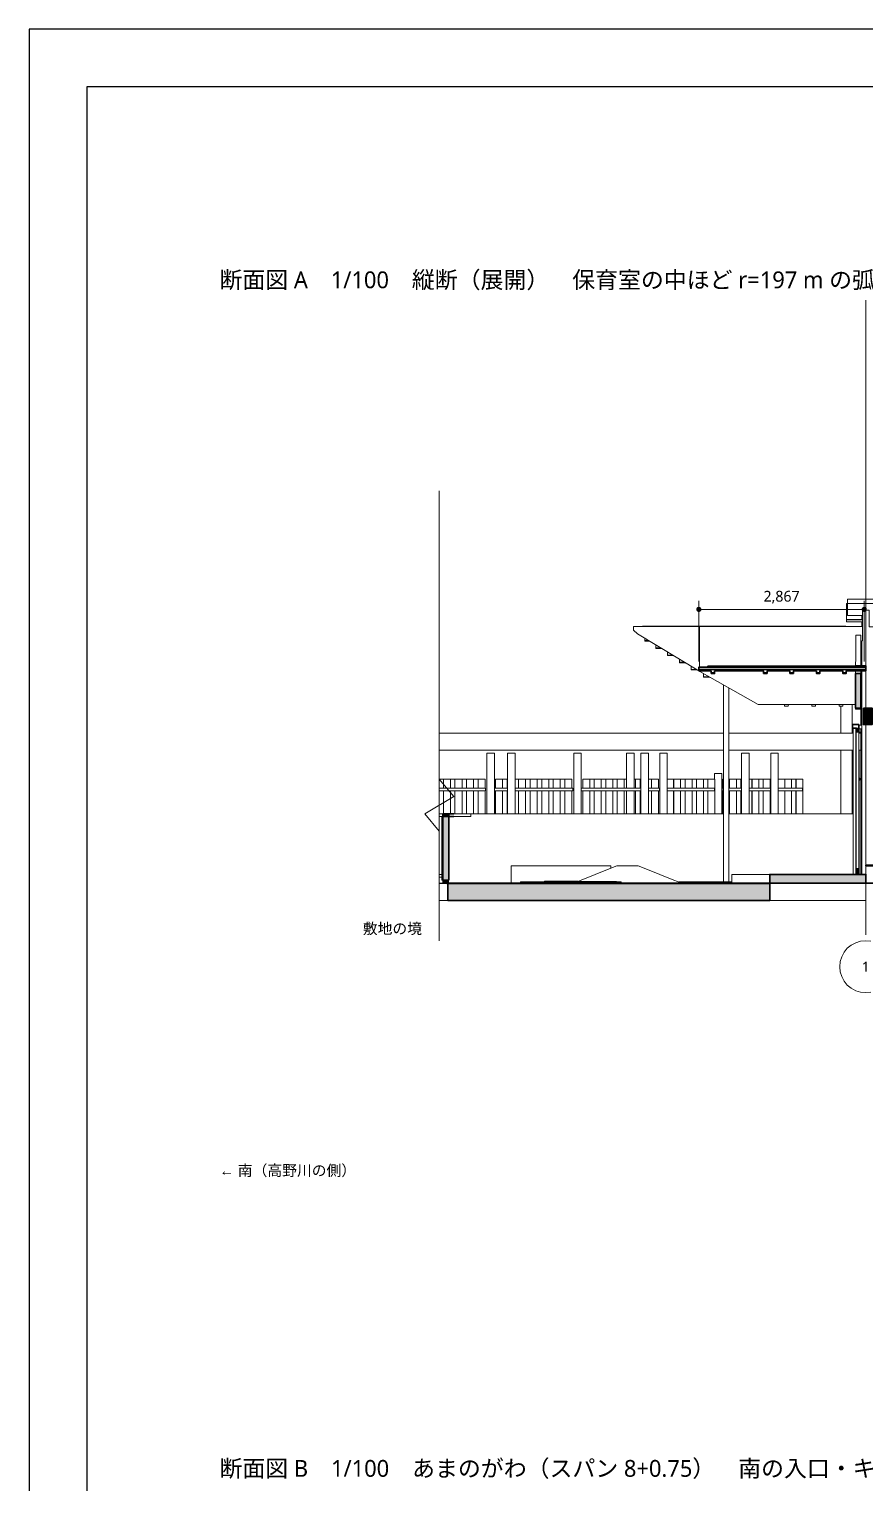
# Model space of a CAD drawing. Header units: millimetres. Extents: x 0 to 153524, y 0 to 59400.
# Drawn here: x 0 to 14504, y 34185 to 59400 of the extents above; entities that cross this region are included whole.
import ezdxf

# ---------------------------------------------------------------- set-up
doc = ezdxf.new("R2010")
doc.units = ezdxf.units.MM
doc.linetypes.add('DASHDOT', pattern=[3.556, 2.54, -0.508, 0, -0.508])
for name, color, linetype, lineweight in [('01_切断（構造・壁）', 7, 'Continuous', 35), ('05_断熱（仮）', 2, 'Continuous', 9), ('10_見えがかり', 7, 'Continuous', 13), ('12_見えがかり（ガラス）', 5, 'Continuous', 9), ('40_通り芯', 1, 'DASHDOT', 9), ('41_通り芯の符号', 1, 'Continuous', 13), ('50_寸法', 3, 'Continuous', 9), ('80_図名・縮尺・方位', 7, 'Continuous', 18), ('90_図枠', 7, 'Continuous', 25)]:
    doc.layers.add(name, color=color, linetype=linetype, lineweight=lineweight)
doc.styles.add('JP', font='NotoSansCJKjp-Regular.otf')

msp = doc.modelspace()

# ---------------------------------------------------------------- hatches: boundary and pattern name
at = {"layer": '01_切断（構造・壁）'}
for points in [[(11765, 48342), (11765, 48359), (12254, 48360), (13204, 48361), (14320, 48362), (14320, 48362), (14504, 48362), (14504, 48353), (14504, 48342), (14320, 48342), (13204, 48341), (12254, 48340), (11765, 48339), (11765, 48339)], [(14324, 48233), (14344, 48233), (14414, 48233), (14414, 47633), (14360, 47633), (14324, 47633)], [(14460, 47631), (14462, 47631), (14475, 47631), (14475, 47373), (14475, 47345), (14474, 47345), (14460, 47345), (14460, 47373)], [(14475, 47358), (14475, 47631), (14475, 47631), (14475, 47631), (14509, 47631), (14509, 47631), (14509, 47631), (14520, 47631), (14520, 47631), (14611, 47631), (14611, 47358), (14611, 47345), (14600, 47345), (14511, 47345), (14475, 47345), (14475, 47345)], [(14379, 47274), (14379, 47220), (14375, 47220), (14336, 47220), (14336, 47274), (14336, 47280), (14340, 47280), (14379, 47280)], [(7170, 45755), (7170, 45755), (7171, 45755), (7172, 45755), (7173, 45755), (7173, 45755), (7179, 45755), (7184, 45755), (7189, 45755), (7193, 45755), (7197, 45755), (7201, 45755), (7204, 45755), (7207, 45755), (7210, 45755), (7213, 45755), (7215, 45755), (7217, 45755), (7220, 45755), (7222, 45755), (7225, 45755), (7228, 45755), (7232, 45755), (7236, 45755), (7241, 45755), (7247, 45755), (7255, 45755), (7264, 45755), (7274, 45755), (7274, 44802), (7274, 44650), (7264, 44650), (7255, 44650), (7247, 44650), (7241, 44650), (7236, 44650), (7232, 44650), (7228, 44650), (7225, 44650), (7222, 44650), (7220, 44650), (7217, 44650), (7215, 44650), (7213, 44650), (7210, 44650), (7207, 44650), (7204, 44650), (7201, 44650), (7197, 44650), (7193, 44650), (7189, 44650), (7184, 44650), (7179, 44650), (7173, 44650), (7173, 44650), (7172, 44650), (7171, 44650), (7170, 44650), (7170, 44650), (7170, 44668), (7170, 44668)], [(7171, 45800), (7179, 45800), (7205, 45800), (7231, 45800), (7256, 45800), (7275, 45800), (7275, 45784), (7275, 45755), (7256, 45755), (7231, 45755), (7205, 45755), (7179, 45755), (7171, 45755), (7171, 45769)], [(14504, 44902), (14504, 44908), (14504, 44910), (14506, 44910), (15050, 44910), (15050, 44910), (15596, 44910), (15596, 44910), (17386, 44910), (17388, 44910), (17388, 44908), (17388, 44902), (17388, 44900), (17386, 44900), (15596, 44900), (15596, 44900), (15050, 44900), (15050, 44900), (15050, 44900), (15050, 44900), (14506, 44900), (14504, 44900)], [(7182, 44650), (7183, 44650), (7184, 44650), (7186, 44650), (7187, 44650), (7187, 44650), (7191, 44650), (7195, 44650), (7199, 44650), (7202, 44650), (7205, 44650), (7207, 44650), (7210, 44650), (7212, 44650), (7214, 44650), (7216, 44650), (7218, 44650), (7220, 44650), (7221, 44650), (7223, 44650), (7225, 44650), (7227, 44650), (7229, 44650), (7232, 44650), (7236, 44650), (7240, 44650), (7245, 44650), (7251, 44650), (7260, 44650), (7260, 44650), (7260, 44650), (7260, 44650), (7260, 44650), (7260, 44650), (7260, 44650), (7260, 44650), (7261, 44650), (7261, 44650), (7262, 44650), (7262, 44636), (7262, 44600), (7261, 44600), (7261, 44600), (7260, 44600), (7260, 44600), (7260, 44600), (7260, 44600), (7260, 44600), (7260, 44600), (7260, 44600), (7260, 44600), (7251, 44600), (7245, 44600), (7240, 44600), (7236, 44600), (7232, 44600), (7229, 44600), (7227, 44600), (7225, 44600), (7223, 44600), (7221, 44600), (7220, 44600), (7218, 44600), (7216, 44600), (7214, 44600), (7212, 44600), (7210, 44600), (7207, 44600), (7205, 44600), (7202, 44600), (7199, 44600), (7195, 44600), (7191, 44600), (7187, 44600), (7187, 44600), (7186, 44600), (7184, 44600), (7183, 44600), (7182, 44600), (7182, 44621)], [(14470, 44600), (14435, 44600), (14400, 44600), (14366, 44600), (14366, 44600), (14331, 44600), (14296, 44600), (14296, 44600), (14261, 44600), (14226, 44600), (14190, 44600), (14154, 44600), (14154, 44600), (14118, 44600), (14118, 44600), (14082, 44600), (14045, 44600), (14045, 44600), (14008, 44600), (13971, 44600), (13933, 44600), (13895, 44600), (13856, 44600), (13816, 44600), (13776, 44600), (13776, 44600), (13735, 44600), (13694, 44600), (13652, 44600), (13609, 44600), (13565, 44600), (13520, 44600), (13474, 44600), (13427, 44600), (13379, 44600), (13329, 44600), (13279, 44600), (13226, 44600), (13173, 44600), (13117, 44600), (13060, 44600), (13001, 44600), (12940, 44600), (12876, 44600), (12838, 44600), (12838, 44663), (12838, 44750), (12875, 44750), (12938, 44750), (12998, 44750), (13056, 44750), (13112, 44750), (13166, 44750), (13219, 44750), (13270, 44750), (13320, 44750), (13368, 44750), (13416, 44750), (13462, 44750), (13507, 44750), (13551, 44750), (13595, 44750), (13637, 44750), (13679, 44750), (13720, 44750), (13760, 44750), (13760, 44750), (13800, 44750), (13839, 44750), (13877, 44750), (13915, 44750), (13953, 44750), (13990, 44750), (14027, 44750), (14027, 44750), (14063, 44750), (14099, 44750), (14099, 44750), (14135, 44750), (14135, 44750), (14170, 44750), (14206, 44750), (14241, 44750), (14276, 44750), (14276, 44750), (14311, 44750), (14345, 44750), (14345, 44750), (14380, 44750), (14414, 44750), (14449, 44750), (14471, 44750), (14471, 44750), (14472, 44750), (14473, 44750), (14474, 44750), (14475, 44750), (14475, 44750), (14476, 44750), (14477, 44750), (14478, 44750), (14479, 44750), (14480, 44750), (14485, 44750), (14487, 44750), (14489, 44750), (14491, 44750), (14494, 44750), (14496, 44750), (14500, 44750), (14504, 44750), (14504, 44750), (14504, 44743), (14504, 44600), (14504, 44600), (14500, 44600), (14496, 44600), (14494, 44600), (14491, 44600), (14489, 44600), (14487, 44600), (14485, 44600), (14480, 44600), (14479, 44600), (14478, 44600), (14477, 44600), (14476, 44600), (14475, 44600), (14475, 44600), (14474, 44600), (14473, 44600), (14472, 44600), (14471, 44600), (14471, 44600)], [(14379, 44755), (14375, 44755), (14336, 44755), (14336, 44836), (14336, 44845), (14340, 44845), (14379, 44845), (14379, 44845)], [(7260, 44470), (7260, 44595), (8633, 44595), (9575, 44595), (12210, 44595), (12743, 44595), (12837, 44595), (12837, 44561), (12837, 44295), (12743, 44295), (12210, 44295), (9575, 44295), (8633, 44295), (7260, 44295)], [(7307, 44590), (7307, 44596), (7307, 44600), (8680, 44600), (12833, 44600), (12840, 44600), (12840, 44591), (12840, 44590), (12833, 44590), (8680, 44590)], [(9255, 44620), (9345, 44620), (9402, 44620), (9436, 44620), (9458, 44620), (9474, 44620), (9506, 44620), (9557, 44620), (9628, 44620), (9731, 44620), (9886, 44620), (10129, 44620), (10181, 44620), (10181, 44617), (10181, 44600), (10129, 44600), (9886, 44600), (9731, 44600), (9628, 44600), (9557, 44600), (9506, 44600), (9474, 44600), (9458, 44600), (9436, 44600), (9402, 44600), (9345, 44600), (9255, 44600), (9255, 44617)]]:
    msp.add_hatch(color=7, dxfattribs=at).paths.add_polyline_path(points)
at = {"layer": '05_断熱（仮）', "true_color": 0xf3d98b}
msp.add_hatch(color=8, dxfattribs=at).paths.add_polyline_path([(14500, 47370), (14500, 47606), (14509, 47606), (14520, 47606), (14586, 47606), (14586, 47370)])
at = {"layer": '50_寸法'}
for points in [[(11653, 49342), (11653, 49334), (11650, 49325), (11646, 49317), (11640, 49310), (11633, 49305), (11626, 49301), (11617, 49298), (11608, 49297), (11600, 49298), (11591, 49301), (11583, 49305), (11577, 49310), (11571, 49317), (11567, 49325), (11564, 49334), (11563, 49342), (11564, 49351), (11567, 49360), (11571, 49367), (11577, 49374), (11583, 49380), (11591, 49384), (11600, 49386), (11608, 49387), (11617, 49386), (11626, 49384), (11633, 49380), (11640, 49374), (11646, 49367), (11650, 49360), (11653, 49351)], [(14520, 49342), (14519, 49334), (14517, 49325), (14513, 49317), (14507, 49310), (14500, 49305), (14493, 49301), (14484, 49298), (14475, 49297), (14467, 49298), (14458, 49301), (14450, 49305), (14443, 49310), (14438, 49317), (14434, 49325), (14431, 49334), (14430, 49342), (14431, 49351), (14434, 49360), (14438, 49367), (14443, 49374), (14450, 49380), (14458, 49384), (14467, 49386), (14475, 49387), (14484, 49386), (14493, 49384), (14500, 49380), (14507, 49374), (14513, 49367), (14517, 49360), (14519, 49351)]]:
    msp.add_hatch(color=7, dxfattribs=at).paths.add_polyline_path(points)

# ---------------------------------------------------------------- linework, layer by layer
at = {"layer": '01_切断（構造・壁）'}
for points in [[(11820, 48230), (11820, 48273), (11820, 48275), (11622, 48275), (11610, 48275), (11609, 48275), (11608, 48338), (11608, 48339), (11609, 48339), (11622, 48339), (12179, 48340), (13482, 48341), (14504, 48342), (14504, 48307), (14504, 48278), (14164, 48278), (14164, 48253), (14164, 48233), (14138, 48233), (14104, 48233), (14104, 48258), (14104, 48278), (13706, 48278), (13706, 48253), (13706, 48233), (13680, 48233), (13646, 48233), (13646, 48257), (13646, 48277), (13481, 48277), (13248, 48277), (13248, 48253), (13248, 48232), (13222, 48232), (13188, 48232), (13188, 48257), (13188, 48277), (12791, 48276), (12791, 48251), (12791, 48232), (12766, 48232), (12766, 48232), (12731, 48232), (12731, 48258), (12731, 48276), (12180, 48276), (11880, 48275), (11880, 48234), (11880, 48230), (11875, 48230), (11820, 48230)], [(11610, 48299), (11622, 48299), (12179, 48300), (13482, 48301), (14503, 48302)], [(11765, 48342), (11765, 48359), (12254, 48360), (13204, 48361), (14320, 48362), (14320, 48362), (14504, 48362), (14504, 48353), (14504, 48342), (14320, 48342), (13204, 48341), (12254, 48340), (11765, 48339), (11765, 48339), (11765, 48342)], [(11821, 48242), (11879, 48242)], [(12732, 48243), (12790, 48243)], [(13189, 48244), (13247, 48244)], [(13647, 48244), (13705, 48245)], [(14105, 48245), (14163, 48245)], [(14324, 48233), (14344, 48233), (14414, 48233), (14414, 47633), (14360, 47633), (14324, 47633), (14324, 48233)], [(14460, 47631), (14462, 47631), (14475, 47631), (14475, 47373), (14475, 47345), (14474, 47345), (14460, 47345), (14460, 47373), (14460, 47631)], [(14475, 47358), (14475, 47631), (14475, 47631), (14475, 47631), (14509, 47631), (14509, 47631), (14509, 47631), (14520, 47631), (14520, 47631), (14611, 47631), (14611, 47358), (14611, 47345), (14600, 47345), (14511, 47345), (14475, 47345), (14475, 47345), (14475, 47358)], [(14336, 47281), (14336, 47285), (14303, 47285), (14273, 47285), (14273, 47328), (14273, 47345), (14351, 47345)], [(14379, 47274), (14379, 47220), (14375, 47220), (14336, 47220), (14336, 47274), (14336, 47280), (14340, 47280), (14379, 47280), (14379, 47274)], [(14351, 47345), (14380, 47345), (14380, 47302), (14380, 47285), (14379, 47285), (14379, 47281)], [(7170, 45755), (7170, 45755), (7171, 45755), (7172, 45755), (7173, 45755), (7173, 45755), (7179, 45755), (7184, 45755), (7189, 45755), (7193, 45755), (7197, 45755), (7201, 45755), (7204, 45755), (7207, 45755), (7210, 45755), (7213, 45755), (7215, 45755), (7217, 45755), (7220, 45755), (7222, 45755), (7225, 45755), (7228, 45755), (7232, 45755), (7236, 45755), (7241, 45755), (7247, 45755), (7255, 45755), (7264, 45755), (7274, 45755), (7274, 44802), (7274, 44650), (7264, 44650), (7255, 44650), (7247, 44650), (7241, 44650), (7236, 44650), (7232, 44650), (7228, 44650), (7225, 44650), (7222, 44650), (7220, 44650), (7217, 44650), (7215, 44650), (7213, 44650), (7210, 44650), (7207, 44650), (7204, 44650), (7201, 44650), (7197, 44650), (7193, 44650), (7189, 44650), (7184, 44650), (7179, 44650), (7173, 44650), (7173, 44650), (7172, 44650), (7171, 44650), (7170, 44650), (7170, 44650), (7170, 44668), (7170, 44668), (7170, 45755)], [(7171, 45800), (7179, 45800), (7205, 45800), (7231, 45800), (7256, 45800), (7275, 45800), (7275, 45784), (7275, 45755), (7256, 45755), (7231, 45755), (7205, 45755), (7179, 45755), (7171, 45755), (7171, 45769), (7171, 45800)], [(7277, 45800), (7278, 45800), (7281, 45800), (7291, 45800), (7306, 45800), (7307, 45800), (7311, 45800), (7315, 45800), (7320, 45800), (7325, 45800), (7325, 45800), (7329, 45800), (7334, 45800), (7339, 45800), (7343, 45800), (7343, 45800), (7348, 45800), (7353, 45800), (7357, 45800), (7362, 45800)], [(7277, 45755), (7278, 45755), (7281, 45755), (7291, 45755), (7306, 45755), (7307, 45755), (7311, 45755), (7315, 45755), (7320, 45755), (7325, 45755), (7325, 45755), (7329, 45755), (7334, 45755), (7339, 45755), (7343, 45755), (7343, 45755), (7348, 45755), (7353, 45755), (7357, 45755), (7362, 45755)], [(14504, 44902), (14504, 44908), (14504, 44910), (14506, 44910), (15050, 44910), (15050, 44910), (15596, 44910), (15596, 44910), (17386, 44910), (17388, 44910), (17388, 44908), (17388, 44902), (17388, 44900), (17386, 44900), (15596, 44900), (15596, 44900), (15050, 44900), (15050, 44900), (15050, 44900), (15050, 44900), (14506, 44900), (14504, 44900), (14504, 44902)], [(7182, 44650), (7183, 44650), (7184, 44650), (7186, 44650), (7187, 44650), (7187, 44650), (7191, 44650), (7195, 44650), (7199, 44650), (7202, 44650), (7205, 44650), (7207, 44650), (7210, 44650), (7212, 44650), (7214, 44650), (7216, 44650), (7218, 44650), (7220, 44650), (7221, 44650), (7223, 44650), (7225, 44650), (7227, 44650), (7229, 44650), (7232, 44650), (7236, 44650), (7240, 44650), (7245, 44650), (7251, 44650), (7260, 44650), (7260, 44650), (7260, 44650), (7260, 44650), (7260, 44650), (7260, 44650), (7260, 44650), (7260, 44650), (7261, 44650), (7261, 44650), (7262, 44650), (7262, 44636), (7262, 44600), (7261, 44600), (7261, 44600), (7260, 44600), (7260, 44600), (7260, 44600), (7260, 44600), (7260, 44600), (7260, 44600), (7260, 44600), (7260, 44600), (7251, 44600), (7245, 44600), (7240, 44600), (7236, 44600), (7232, 44600), (7229, 44600), (7227, 44600), (7225, 44600), (7223, 44600), (7221, 44600), (7220, 44600), (7218, 44600), (7216, 44600), (7214, 44600), (7212, 44600), (7210, 44600), (7207, 44600), (7205, 44600), (7202, 44600), (7199, 44600), (7195, 44600), (7191, 44600), (7187, 44600), (7187, 44600), (7186, 44600), (7184, 44600), (7183, 44600), (7182, 44600), (7182, 44621), (7182, 44650)], [(14470, 44600), (14435, 44600), (14400, 44600), (14366, 44600), (14366, 44600), (14331, 44600), (14296, 44600), (14296, 44600), (14261, 44600), (14226, 44600), (14190, 44600), (14154, 44600), (14154, 44600), (14118, 44600), (14118, 44600), (14082, 44600), (14045, 44600), (14045, 44600), (14008, 44600), (13971, 44600), (13933, 44600), (13895, 44600), (13856, 44600), (13816, 44600), (13776, 44600), (13776, 44600), (13735, 44600), (13694, 44600), (13652, 44600), (13609, 44600), (13565, 44600), (13520, 44600), (13474, 44600), (13427, 44600), (13379, 44600), (13329, 44600), (13279, 44600), (13226, 44600), (13173, 44600), (13117, 44600), (13060, 44600), (13001, 44600), (12940, 44600), (12876, 44600), (12838, 44600), (12838, 44663), (12838, 44750), (12875, 44750), (12938, 44750), (12998, 44750), (13056, 44750), (13112, 44750), (13166, 44750), (13219, 44750), (13270, 44750), (13320, 44750), (13368, 44750), (13416, 44750), (13462, 44750), (13507, 44750), (13551, 44750), (13595, 44750), (13637, 44750), (13679, 44750), (13720, 44750), (13760, 44750), (13760, 44750), (13800, 44750), (13839, 44750), (13877, 44750), (13915, 44750), (13953, 44750), (13990, 44750), (14027, 44750), (14027, 44750), (14063, 44750), (14099, 44750), (14099, 44750), (14135, 44750), (14135, 44750), (14170, 44750), (14206, 44750), (14241, 44750), (14276, 44750), (14276, 44750), (14311, 44750), (14345, 44750), (14345, 44750), (14380, 44750), (14414, 44750), (14449, 44750), (14471, 44750), (14471, 44750), (14472, 44750), (14473, 44750), (14474, 44750), (14475, 44750), (14475, 44750), (14476, 44750), (14477, 44750), (14478, 44750), (14479, 44750), (14480, 44750), (14485, 44750), (14487, 44750), (14489, 44750), (14491, 44750), (14494, 44750), (14496, 44750), (14500, 44750), (14504, 44750), (14504, 44750), (14504, 44743), (14504, 44600), (14504, 44600), (14500, 44600), (14496, 44600), (14494, 44600), (14491, 44600), (14489, 44600), (14487, 44600), (14485, 44600), (14480, 44600), (14479, 44600), (14478, 44600), (14477, 44600), (14476, 44600), (14475, 44600), (14475, 44600), (14474, 44600), (14473, 44600), (14472, 44600), (14471, 44600), (14471, 44600), (14470, 44600)], [(14379, 44755), (14375, 44755), (14336, 44755), (14336, 44836), (14336, 44845), (14340, 44845), (14379, 44845), (14379, 44845), (14379, 44755)], [(7240, 44600), (7305, 44600)], [(7305, 44590), (7240, 44590)], [(7260, 44470), (7260, 44595), (8633, 44595), (9575, 44595), (12210, 44595), (12743, 44595), (12837, 44595), (12837, 44561), (12837, 44295), (12743, 44295), (12210, 44295), (9575, 44295), (8633, 44295), (7260, 44295), (7260, 44470)], [(7307, 44590), (7307, 44596), (7307, 44600), (8680, 44600), (12833, 44600), (12840, 44600), (12840, 44591), (12840, 44590), (12833, 44590), (8680, 44590), (7307, 44590)], [(9255, 44620), (9345, 44620), (9402, 44620), (9436, 44620), (9458, 44620), (9474, 44620), (9506, 44620), (9557, 44620), (9628, 44620), (9731, 44620), (9886, 44620), (10129, 44620), (10181, 44620), (10181, 44617), (10181, 44600), (10129, 44600), (9886, 44600), (9731, 44600), (9628, 44600), (9557, 44600), (9506, 44600), (9474, 44600), (9458, 44600), (9436, 44600), (9402, 44600), (9345, 44600), (9255, 44600), (9255, 44617), (9255, 44620)], [(9500, 44600), (78500, 44600)]]:
    msp.add_lwpolyline(points, dxfattribs=at)
at = {"layer": '10_見えがかり'}
for points in [[(7110, 43600), (7110, 44600), (7110, 45500), (6860, 45800), (7360, 46100), (7110, 46400), (7110, 51400)], [(14187, 49453), (14187, 49522), (34665, 49522), (34665, 49496), (38272, 49496), (41880, 49496)], [(14444, 49236), (14187, 49236), (14187, 49237), (14187, 49238), (14187, 49238), (14187, 49239), (14187, 49240), (14187, 49244), (14187, 49252), (14187, 49261), (14187, 49270), (14187, 49278), (14187, 49287), (14187, 49296), (14187, 49304), (14187, 49313), (14187, 49322), (14187, 49330), (14187, 49339), (14187, 49348), (14187, 49356), (14187, 49365), (14187, 49372), (14187, 49374), (14187, 49382), (14187, 49391), (14187, 49400), (14187, 49408), (14187, 49417), (14187, 49426), (14187, 49434), (14187, 49443), (14187, 49453), (14187, 49453)], [(14168, 49167), (14168, 49170), (14444, 49170)], [(14431, 49221), (14431, 49228), (14431, 49234)], [(14431, 49219), (14444, 49219)], [(14431, 49203), (14431, 49210), (14431, 49219)], [(14431, 49172), (14431, 49192), (14431, 49193), (14431, 49201), (14444, 49201)], [(14432, 48800), (14446, 48800), (14446, 49188), (14446, 49331), (14562, 49331), (14563, 49188), (14563, 49038), (15203, 49038), (15657, 49181), (34541, 49181), (34541, 49038), (46072, 49038), (46072, 49181), (69281, 49181), (69281, 48364)], [(11607, 48276), (10543, 48921), (10474, 48982), (10474, 49046), (11622, 49045), (11622, 48982), (11622, 48341)], [(10633, 49054), (11620, 49053)], [(10633, 49048), (10633, 49054)], [(11622, 49048), (11622, 49053), (14158, 49054)], [(11624, 49045), (14444, 49046)], [(14158, 49054), (14158, 49048)], [(14444, 49127), (14168, 49127), (14168, 49167)], [(14431, 49048), (14431, 49125)], [(10670, 48792), (10670, 48804), (10672, 48804), (10736, 48802)], [(10757, 48789), (10670, 48792)], [(10671, 48806), (10671, 48841)], [(10862, 48667), (10862, 48679), (10864, 48679), (10943, 48676)], [(10964, 48664), (10862, 48667)], [(10863, 48681), (10863, 48725)], [(14326, 48364), (14326, 48408), (14327, 48462), (14327, 48516), (14328, 48570), (14328, 48624), (14329, 48678), (14330, 48732), (14330, 48787), (14331, 48841), (14331, 48895), (14418, 48895), (14418, 48730), (14418, 48730), (14418, 48728), (14418, 48724), (14418, 48715), (14418, 48703), (14418, 48687), (14418, 48668), (14418, 48647), (14418, 48623), (14418, 48597), (14418, 48571), (14418, 48545), (14418, 48520), (14418, 48495), (14418, 48469), (14418, 48443), (14418, 48417), (14418, 48393), (14418, 48373), (14418, 48364)], [(14432, 48364), (14432, 48800)], [(11064, 48542), (11064, 48554), (11066, 48554), (11150, 48551)], [(11171, 48538), (11064, 48542)], [(11065, 48556), (11065, 48603)], [(11275, 48417), (11275, 48429), (11277, 48429), (11356, 48426)], [(11377, 48413), (11275, 48417)], [(11276, 48431), (11276, 48475)], [(11477, 48292), (11477, 48304), (11479, 48304), (11563, 48301)], [(11584, 48288), (11477, 48292)], [(11478, 48306), (11478, 48352)], [(11622, 48267), (11613, 48273)], [(11622, 48273), (11622, 48267)], [(14322, 47695), (12638, 47696), (11624, 48266)], [(11688, 48167), (11688, 48179), (11690, 48179), (11781, 48175)], [(11804, 48162), (11688, 48167)], [(11689, 48181), (11689, 48227)], [(14324, 48235), (14324, 48245), (14325, 48276)], [(14418, 48276), (14418, 48173), (14417, 48173), (14417, 48152), (14417, 48098), (14416, 48044), (14416, 48006)], [(14432, 44752), (14432, 48276)], [(12035, 44622), (12035, 48033)], [(12131, 47979), (12131, 44622)], [(13156, 47663), (13093, 47663), (13093, 47694)], [(13160, 47694), (13156, 47663)], [(13629, 47663), (13567, 47663), (13567, 47693)], [(13633, 47693), (13629, 47663)], [(14103, 47663), (14041, 47663), (14041, 47693)], [(14072, 47202), (14072, 47661)], [(14106, 47693), (14103, 47663)], [(14264, 47693), (14264, 47202)], [(14430, 47695), (14417, 47695)], [(14430, 47340), (14417, 47340), (14417, 47693)], [(14414, 47631), (14414, 47612), (14324, 47612), (14324, 47631)], [(12033, 46900), (7110, 46900), (7110, 47200), (12033, 47200)], [(12133, 47200), (14281, 47200)], [(14327, 44755), (14283, 44755), (14283, 47280), (14327, 47280), (14327, 44755)], [(14329, 47200), (14334, 47200)], [(14336, 44847), (14336, 47218)], [(14379, 47218), (14379, 44847)], [(14430, 47275), (14382, 47275)], [(14382, 47200), (14415, 47200)], [(14383, 47335), (14430, 47335)], [(14389, 47202), (14389, 47215), (14415, 47215)], [(14417, 47337), (14417, 47338)], [(14417, 47272), (14417, 47273)], [(14417, 47270), (14430, 47270)], [(14417, 44752), (14417, 47270)], [(14281, 46900), (12133, 46900)], [(14334, 46900), (14329, 46900)], [(14415, 46900), (14382, 46900)], [(7934, 45802), (7934, 46850), (8065, 46850), (8065, 45802)], [(8292, 45802), (8292, 46850), (8423, 46850), (8423, 45802)], [(9440, 45802), (9440, 46850), (9570, 46850), (9570, 45802)], [(10355, 46247), (10355, 46850), (10485, 46850), (10485, 46247)], [(10604, 45802), (10604, 46850), (10735, 46850), (10735, 45802)], [(10933, 45802), (10933, 46850), (11062, 46850), (11062, 45802)], [(12350, 45802), (12350, 46850), (12478, 46850), (12478, 45802)], [(12855, 45802), (12855, 46850), (12982, 46850), (12982, 45802)], [(14072, 45802), (14072, 46898)], [(14264, 46898), (14264, 45802)], [(14389, 46422), (14389, 46898)], [(7110, 46247), (7110, 46400), (7180, 46400)], [(7180, 46400), (7180, 46247)], [(7182, 46400), (7302, 46400), (7302, 46247)], [(7304, 46400), (7382, 46400), (7382, 46247)], [(7384, 46400), (7504, 46400), (7504, 46247)], [(7506, 46400), (7583, 46400), (7583, 46247)], [(7585, 46400), (7705, 46400), (7705, 46247)], [(7707, 46400), (7785, 46400), (7785, 46247)], [(7787, 46400), (7906, 46400), (7906, 46247)], [(8084, 46400), (8204, 46400), (8204, 46247)], [(8084, 46247), (8084, 46400)], [(8206, 46400), (8284, 46400), (8284, 46247)], [(8286, 46400), (8290, 46400)], [(8425, 46400), (8484, 46400), (8484, 46247)], [(8486, 46400), (8606, 46400), (8606, 46247)], [(8608, 46400), (8685, 46400), (8685, 46247)], [(8687, 46400), (8806, 46400), (8806, 46247)], [(8808, 46400), (8885, 46400), (8885, 46247)], [(8887, 46400), (9006, 46400), (9006, 46247)], [(9008, 46400), (9085, 46400), (9085, 46247)], [(9087, 46400), (9206, 46400), (9206, 46247)], [(9208, 46400), (9284, 46400), (9284, 46247)], [(9286, 46400), (9405, 46400), (9405, 46247)], [(9598, 46400), (9717, 46400), (9717, 46247)], [(9598, 46247), (9598, 46400)], [(9719, 46400), (9795, 46400), (9795, 46247)], [(9797, 46400), (9916, 46400), (9916, 46247)], [(9918, 46400), (9994, 46400), (9994, 46247)], [(9996, 46400), (10115, 46400), (10115, 46247)], [(10117, 46400), (10192, 46400), (10192, 46247)], [(10194, 46400), (10313, 46400), (10313, 46247)], [(10315, 46400), (10353, 46400)], [(10487, 46400), (10512, 46400), (10512, 46247)], [(10514, 46400), (10589, 46400), (10589, 46247)], [(10591, 46400), (10602, 46400)], [(10737, 46400), (10787, 46400), (10787, 46247)], [(10789, 46400), (10907, 46400), (10907, 46247)], [(10789, 46247), (10789, 46400)], [(11064, 46400), (11172, 46400), (11172, 46247)], [(11174, 46400), (11293, 46400), (11293, 46247)], [(11174, 46247), (11174, 46400)], [(11295, 46400), (11370, 46400), (11370, 46247)], [(11372, 46400), (11490, 46400), (11490, 46247)], [(11372, 46247), (11372, 46400)], [(11492, 46400), (11567, 46400), (11567, 46247)], [(11569, 46400), (11687, 46400), (11687, 46247)], [(11569, 46247), (11569, 46400)], [(11689, 46400), (11763, 46400), (11763, 46247)], [(11766, 46400), (11883, 46400), (11883, 45802)], [(11766, 46247), (11766, 46400)], [(11881, 46402), (11881, 46500), (12009, 46500), (12009, 45802)], [(12022, 46400), (12033, 46400)], [(12022, 46247), (12022, 46400)], [(12133, 46400), (12139, 46400), (12139, 46247)], [(12141, 46400), (12259, 46400), (12259, 46247)], [(12141, 46247), (12141, 46400)], [(12261, 46400), (12334, 46400), (12334, 46247)], [(12336, 46400), (12348, 46400)], [(12336, 46247), (12336, 46400)], [(12480, 46400), (12529, 46400), (12529, 46247)], [(12531, 46400), (12648, 46400), (12648, 46247)], [(12531, 46247), (12531, 46400)], [(12650, 46400), (12723, 46400), (12723, 46247)], [(12726, 46400), (12842, 46400), (12842, 46247)], [(12726, 46247), (12726, 46400)], [(12984, 46400), (13097, 46400), (13097, 46247)], [(13100, 46400), (13216, 46400), (13216, 46247)], [(13100, 46247), (13100, 46400)], [(13218, 46400), (13291, 46400), (13291, 46247)], [(13294, 46400), (13410, 46400), (13410, 45802)], [(13294, 46247), (13294, 46400)], [(14398, 46420), (14398, 46380), (14381, 46380)], [(14381, 46420), (14398, 46420)], [(7908, 46200), (7110, 46200), (7110, 46245), (7908, 46245), (7908, 46200)], [(7110, 45802), (7110, 46198)], [(7180, 46198), (7180, 45802)], [(7302, 46198), (7302, 45802)], [(7382, 46198), (7382, 45802)], [(7504, 46198), (7504, 45802)], [(7583, 46198), (7583, 45802)], [(7705, 46198), (7705, 45802)], [(7785, 46198), (7785, 45802)], [(7906, 46198), (7906, 45802)], [(8067, 46245), (8290, 46245)], [(8290, 46200), (8067, 46200)], [(8084, 45802), (8084, 46198)], [(8204, 46198), (8204, 45802)], [(8284, 46198), (8284, 45802)], [(8425, 46245), (9423, 46245), (9423, 46200)], [(9423, 46200), (8425, 46200)], [(8484, 46198), (8484, 45802)], [(8606, 46198), (8606, 45802)], [(8685, 46198), (8685, 45802)], [(8806, 46198), (8806, 45802)], [(8885, 46198), (8885, 45802)], [(9006, 46198), (9006, 45802)], [(9085, 46198), (9085, 45802)], [(9206, 46198), (9206, 45802)], [(9284, 46198), (9284, 45802)], [(9405, 46198), (9405, 45802)], [(9572, 46245), (10602, 46245)], [(10602, 46200), (9572, 46200)], [(9598, 45802), (9598, 46198)], [(9717, 46198), (9717, 45802)], [(9795, 46198), (9795, 45802)], [(9916, 46198), (9916, 45802)], [(9994, 46198), (9994, 45802)], [(10115, 46198), (10115, 45802)], [(10192, 46198), (10192, 45802)], [(10313, 46198), (10313, 45802)], [(10355, 45802), (10355, 46198)], [(10485, 46198), (10485, 45802)], [(10512, 46198), (10512, 45802)], [(10589, 46198), (10589, 45802)], [(10737, 46245), (10925, 46245), (10925, 46200)], [(10925, 46200), (10737, 46200)], [(10787, 46198), (10787, 45802)], [(10789, 45802), (10789, 46198)], [(10907, 46198), (10907, 45802)], [(11064, 46245), (11878, 46245), (11878, 46200)], [(11878, 46200), (11064, 46200)], [(11172, 46198), (11172, 45802)], [(11174, 45802), (11174, 46198)], [(11293, 46198), (11293, 45802)], [(11370, 46198), (11370, 45802)], [(11372, 45802), (11372, 46198)], [(11490, 46198), (11490, 45802)], [(11567, 46198), (11567, 45802)], [(11569, 45802), (11569, 46198)], [(11687, 46198), (11687, 45802)], [(11763, 46198), (11763, 45802)], [(11766, 45802), (11766, 46198)], [(12033, 46200), (12011, 46200), (12011, 46245), (12033, 46245)], [(12022, 45802), (12022, 46198)], [(12133, 46245), (12348, 46245)], [(12348, 46200), (12133, 46200)], [(12139, 46198), (12139, 45802)], [(12141, 45802), (12141, 46198)], [(12259, 46198), (12259, 45802)], [(12334, 46198), (12334, 45802)], [(12336, 45802), (12336, 46198)], [(12480, 46245), (12853, 46245), (12853, 46200)], [(12853, 46200), (12480, 46200)], [(12529, 46198), (12529, 45802)], [(12531, 45802), (12531, 46198)], [(12648, 46198), (12648, 45802)], [(12723, 46198), (12723, 45802)], [(12726, 45802), (12726, 46198)], [(12842, 46198), (12842, 45802)], [(13407, 46200), (12984, 46200), (12984, 46245), (13407, 46245), (13407, 46200)], [(13097, 46198), (13097, 45802)], [(13100, 45802), (13100, 46198)], [(13216, 46198), (13216, 45802)], [(13291, 46198), (13291, 45802)], [(13294, 45802), (13294, 46198)], [(14389, 44752), (14389, 46378)], [(7153, 45755), (7110, 45755), (7110, 45800), (7169, 45800)], [(7110, 44747), (7110, 45753)], [(7167, 44650), (7155, 44650), (7155, 45755), (7169, 45755)], [(7277, 45800), (7658, 45800), (7658, 45755)], [(7658, 45755), (7277, 45755)], [(7660, 45800), (12033, 45800)], [(12133, 45800), (14281, 45800)], [(14328, 45800), (14334, 45800)], [(14381, 45800), (14387, 45800)], [(8354, 44602), (8354, 44900), (10084, 44900)], [(9626, 44675), (9813, 44750), (9999, 44825), (10186, 44900), (10558, 44900), (10745, 44825), (10931, 44750), (11118, 44675), (11299, 44602)], [(10084, 44900), (10084, 44861)], [(7153, 44700), (7110, 44700), (7110, 44745), (7153, 44745)], [(7110, 44602), (7110, 44698)], [(7169, 44602), (7169, 44648)], [(7265, 44648), (7265, 44602)], [(8931, 44622), (8931, 44630), (9509, 44630)], [(9495, 44622), (9626, 44675)], [(12178, 44750), (12836, 44750)], [(12178, 44602), (12178, 44750)], [(14378, 44753), (14378, 44752)], [(7258, 44590), (7110, 44590), (7110, 44600), (7180, 44600)], [(7258, 44295), (7110, 44295), (7110, 44588)], [(7264, 44600), (7305, 44600)], [(8517, 44602), (8517, 44620), (9242, 44620)], [(9244, 44602), (9244, 44620), (9253, 44620)], [(10183, 44620), (10265, 44620), (10265, 44602)], [(11260, 44620), (12176, 44620)], [(12858, 44590), (12842, 44590)], [(12858, 44598), (12858, 44590)], [(12860, 44595), (14502, 44595)], [(14502, 44295), (12839, 44295)]]:
    msp.add_lwpolyline(points, dxfattribs=at)
at = {"layer": '12_見えがかり（ガラス）'}
for points in [[(14168, 49384), (14168, 49444), (34685, 49444), (34685, 49415), (63514, 49415), (63514, 49444), (69895, 49444), (69895, 49415), (69895, 49355), (69895, 49164), (69610, 49164)], [(14444, 49164), (14168, 49164), (14168, 49223), (14168, 49367), (14168, 49384)]]:
    msp.add_lwpolyline(points, dxfattribs=at)
at = {"layer": '40_通り芯'}
msp.add_lwpolyline([(14500, 43700), (14500, 54700)], dxfattribs=at)
at = {"layer": '41_通り芯の符号'}
msp.add_lwpolyline([(14588, 43591), (14500, 43600), (14412, 43591), (14328, 43566), (14250, 43524), (14182, 43468), (14126, 43400), (14084, 43322), (14059, 43238), (14050, 43150), (14059, 43062), (14084, 42978), (14126, 42900), (14182, 42832), (14250, 42776), (14328, 42734), (14412, 42709), (14500, 42700), (14588, 42709)], dxfattribs=at)
at = {"layer": '50_寸法'}
for points in [[(11608, 48439), (11608, 49492)], [(14475, 48442), (14475, 49492)], [(11608, 49342), (14475, 49342)]]:
    msp.add_lwpolyline(points, dxfattribs=at)
at = {"layer": '90_図枠'}
for points in [[(0, 0), (84100, 0), (84100, 59400), (0, 59400)], [(1000, 1000), (83100, 1000), (83100, 58400), (1000, 58400)]]:
    msp.add_lwpolyline(points, close=True, dxfattribs=at)

# ---------------------------------------------------------------- texts
at = {"layer": '41_通り芯の符号', "insert": (14500, 43150), "char_height": 172, "attachment_point": 5, "style": 'JP'}
msp.add_mtext('1', dxfattribs=at)
at = {"layer": '50_寸法', "insert": (13042, 49442), "char_height": 187.9, "attachment_point": 8, "style": 'JP'}
msp.add_mtext('2,867', dxfattribs=at)
at = {"layer": '80_図名・縮尺・方位', "style": 'JP'}
for s, insert, char_height, attachment_point in [('断面図 A\u30001/100\u3000縦断（展開）\u3000保育室の中ほど r=197 m の弧で切って平らに伸ばす、西を見る', (3300, 55200), 291.06, 1), ('敷地の境', (6810, 43800), 187.9, 6), ('← 南（高野川の側）', (3300, 39500), 187.9, 7), ('断面図 B\u30001/100\u3000あまのがわ（スパン 8+0.75）\u3000南の入口・キッチン・2 階・すき間・本館・縁側、北を見る', (3300, 34600), 291.06, 1)]:
    msp.add_mtext(s, dxfattribs=dict(at, insert=insert, char_height=char_height, attachment_point=attachment_point))

doc.saveas('drawing.dxf')
